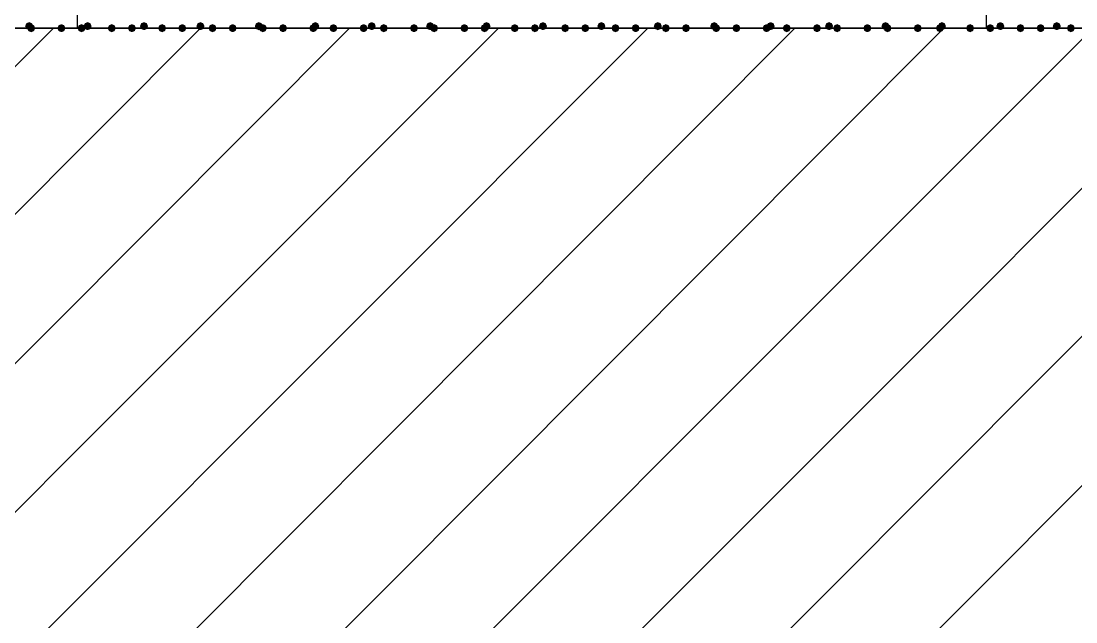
# Model space of a CAD drawing. Header units: millimetres. Extents: x 0 to 420, y 0 to 297.
# Drawn here: x 88.82 to 110.98, y 151.36 to 163.98 of the extents above; entities that cross this region are included whole.
import ezdxf

# ---------------------------------------------------------------- set-up
doc = ezdxf.new("R2010")
doc.units = ezdxf.units.MM
doc.layers.get('0').update_dxf_attribs({"linetype": 'CONTINUOUS'})

msp = doc.modelspace()

# ---------------------------------------------------------------- hatches: boundary and pattern name
at = {"true_color": 0x000007}
for points in [[(89.069333, 163.872333), (89.044462, 163.812537), (88.984667, 163.787667), (88.924871, 163.812537), (88.9, 163.872333), (88.924871, 163.932129), (88.984667, 163.957), (89.044462, 163.932129)], [(89.111667, 163.83), (89.086796, 163.770204), (89.027, 163.745333), (88.967204, 163.770204), (88.942333, 163.83), (88.967204, 163.889796), (89.027, 163.914667), (89.086796, 163.889796)], [(89.746667, 163.83), (89.721796, 163.770204), (89.662, 163.745333), (89.602204, 163.770204), (89.577333, 163.83), (89.602204, 163.889796), (89.662, 163.914667), (89.721796, 163.889796)], [(109.262333, 163.83), (109.237463, 163.770204), (109.177667, 163.745333), (109.117871, 163.770204), (109.093, 163.83), (109.117871, 163.889796), (109.177667, 163.914667), (109.237462, 163.889796)], [(109.474, 163.872333), (109.449129, 163.812537), (109.389333, 163.787667), (109.329538, 163.812537), (109.304667, 163.872333), (109.329537, 163.932129), (109.389333, 163.957), (109.449129, 163.932129)], [(109.897333, 163.83), (109.872463, 163.770204), (109.812667, 163.745333), (109.752871, 163.770204), (109.728, 163.83), (109.752871, 163.889796), (109.812667, 163.914667), (109.872462, 163.889796)], [(110.320667, 163.83), (110.295796, 163.770204), (110.236, 163.745333), (110.176204, 163.770204), (110.151333, 163.83), (110.176204, 163.889796), (110.236, 163.914667), (110.295796, 163.889796)], [(110.659333, 163.872333), (110.634462, 163.812537), (110.574667, 163.787667), (110.514871, 163.812537), (110.49, 163.872333), (110.514871, 163.932129), (110.574667, 163.957), (110.634462, 163.932129)], [(110.955667, 163.83), (110.930796, 163.770204), (110.871, 163.745333), (110.811204, 163.770204), (110.786333, 163.83), (110.811204, 163.889796), (110.871, 163.914667), (110.930796, 163.889796)]]:
    msp.add_hatch(color=0, dxfattribs=at).paths.add_polyline_path(points, flags=0)
at = {"true_color": 0x000008}
for points in [[(90.17, 163.83), (90.145129, 163.770204), (90.085333, 163.745333), (90.025538, 163.770204), (90.000667, 163.83), (90.025537, 163.889796), (90.085333, 163.914667), (90.145129, 163.889796)], [(90.297, 163.872333), (90.272129, 163.812537), (90.212333, 163.787667), (90.152538, 163.812537), (90.127667, 163.872333), (90.152537, 163.932129), (90.212333, 163.957), (90.272129, 163.932129)], [(90.805, 163.83), (90.780129, 163.770204), (90.720333, 163.745333), (90.660538, 163.770204), (90.635667, 163.83), (90.660537, 163.889796), (90.720333, 163.914667), (90.780129, 163.889796)], [(91.228333, 163.83), (91.203463, 163.770204), (91.143667, 163.745333), (91.083871, 163.770204), (91.059, 163.83), (91.083871, 163.889796), (91.143667, 163.914667), (91.203462, 163.889796)], [(91.482333, 163.872333), (91.457463, 163.812537), (91.397667, 163.787667), (91.337871, 163.812537), (91.313, 163.872333), (91.337871, 163.932129), (91.397667, 163.957), (91.457462, 163.932129)], [(91.863333, 163.83), (91.838463, 163.770204), (91.778667, 163.745333), (91.718871, 163.770204), (91.694, 163.83), (91.718871, 163.889796), (91.778667, 163.914667), (91.838462, 163.889796)], [(92.286667, 163.83), (92.261796, 163.770204), (92.202, 163.745333), (92.142204, 163.770204), (92.117333, 163.83), (92.142204, 163.889796), (92.202, 163.914667), (92.261796, 163.889796)], [(92.667667, 163.872333), (92.642796, 163.812537), (92.583, 163.787667), (92.523204, 163.812537), (92.498333, 163.872333), (92.523204, 163.932129), (92.583, 163.957), (92.642796, 163.932129)], [(92.921667, 163.83), (92.896796, 163.770204), (92.837, 163.745333), (92.777204, 163.770204), (92.752333, 163.83), (92.777204, 163.889796), (92.837, 163.914667), (92.896796, 163.889796)], [(93.345, 163.83), (93.320129, 163.770204), (93.260333, 163.745333), (93.200538, 163.770204), (93.175667, 163.83), (93.200537, 163.889796), (93.260333, 163.914667), (93.320129, 163.889796)], [(93.895333, 163.872333), (93.870463, 163.812537), (93.810667, 163.787667), (93.750871, 163.812537), (93.726, 163.872333), (93.750871, 163.932129), (93.810667, 163.957), (93.870462, 163.932129)], [(93.98, 163.83), (93.955129, 163.770204), (93.895333, 163.745333), (93.835538, 163.770204), (93.810667, 163.83), (93.835537, 163.889796), (93.895333, 163.914667), (93.955129, 163.889796)], [(94.403333, 163.83), (94.378463, 163.770204), (94.318667, 163.745333), (94.258871, 163.770204), (94.234, 163.83), (94.258871, 163.889796), (94.318667, 163.914667), (94.378462, 163.889796)], [(95.038333, 163.83), (95.013463, 163.770204), (94.953667, 163.745333), (94.893871, 163.770204), (94.869, 163.83), (94.893871, 163.889796), (94.953667, 163.914667), (95.013462, 163.889796)], [(95.080667, 163.872333), (95.055796, 163.812537), (94.996, 163.787667), (94.936204, 163.812537), (94.911333, 163.872333), (94.936204, 163.932129), (94.996, 163.957), (95.055796, 163.932129)], [(95.461667, 163.83), (95.436796, 163.770204), (95.377, 163.745333), (95.317204, 163.770204), (95.292333, 163.83), (95.317204, 163.889796), (95.377, 163.914667), (95.436796, 163.889796)], [(96.096667, 163.83), (96.071796, 163.770204), (96.012, 163.745333), (95.952204, 163.770204), (95.927333, 163.83), (95.952204, 163.889796), (96.012, 163.914667), (96.071796, 163.889796)], [(96.266, 163.872333), (96.241129, 163.812537), (96.181333, 163.787667), (96.121537, 163.812537), (96.096667, 163.872333), (96.121537, 163.932129), (96.181333, 163.957), (96.241129, 163.932129)], [(96.52, 163.83), (96.495129, 163.770204), (96.435333, 163.745333), (96.375538, 163.770204), (96.350667, 163.83), (96.375537, 163.889796), (96.435333, 163.914667), (96.495129, 163.889796)], [(97.155, 163.83), (97.130129, 163.770204), (97.070333, 163.745333), (97.010538, 163.770204), (96.985667, 163.83), (97.010537, 163.889796), (97.070333, 163.914667), (97.130129, 163.889796)], [(97.493667, 163.872333), (97.468796, 163.812537), (97.409, 163.787667), (97.349204, 163.812537), (97.324333, 163.872333), (97.349204, 163.932129), (97.409, 163.957), (97.468796, 163.932129)], [(97.578333, 163.83), (97.553463, 163.770204), (97.493667, 163.745333), (97.433871, 163.770204), (97.409, 163.83), (97.433871, 163.889796), (97.493667, 163.914667), (97.553462, 163.889796)], [(98.213333, 163.83), (98.188463, 163.770204), (98.128667, 163.745333), (98.068871, 163.770204), (98.044, 163.83), (98.068871, 163.889796), (98.128667, 163.914667), (98.188462, 163.889796)], [(98.636667, 163.83), (98.611796, 163.770204), (98.552, 163.745333), (98.492204, 163.770204), (98.467333, 163.83), (98.492204, 163.889796), (98.552, 163.914667), (98.611796, 163.889796)], [(98.679, 163.872333), (98.654129, 163.812537), (98.594333, 163.787667), (98.534538, 163.812537), (98.509667, 163.872333), (98.534537, 163.932129), (98.594333, 163.957), (98.654129, 163.932129)], [(99.271667, 163.83), (99.246796, 163.770204), (99.187, 163.745333), (99.127204, 163.770204), (99.102333, 163.83), (99.127204, 163.889796), (99.187, 163.914667), (99.246796, 163.889796)], [(99.695, 163.83), (99.670129, 163.770204), (99.610333, 163.745333), (99.550538, 163.770204), (99.525667, 163.83), (99.550537, 163.889796), (99.610333, 163.914667), (99.670129, 163.889796)], [(99.864333, 163.872333), (99.839462, 163.812537), (99.779667, 163.787667), (99.719871, 163.812537), (99.695, 163.872333), (99.719871, 163.932129), (99.779667, 163.957), (99.839462, 163.932129)], [(100.33, 163.83), (100.305129, 163.770204), (100.245333, 163.745333), (100.185538, 163.770204), (100.160667, 163.83), (100.185537, 163.889796), (100.245333, 163.914667), (100.305129, 163.889796)], [(100.753333, 163.83), (100.728463, 163.770204), (100.668667, 163.745333), (100.608871, 163.770204), (100.584, 163.83), (100.608871, 163.889796), (100.668667, 163.914667), (100.728462, 163.889796)], [(101.092, 163.872333), (101.067129, 163.812537), (101.007333, 163.787667), (100.947538, 163.812537), (100.922667, 163.872333), (100.947537, 163.932129), (101.007333, 163.957), (101.067129, 163.932129)], [(101.388333, 163.83), (101.363463, 163.770204), (101.303667, 163.745333), (101.243871, 163.770204), (101.219, 163.83), (101.243871, 163.889796), (101.303667, 163.914667), (101.363462, 163.889796)], [(101.811667, 163.83), (101.786796, 163.770204), (101.727, 163.745333), (101.667204, 163.770204), (101.642333, 163.83), (101.667204, 163.889796), (101.727, 163.914667), (101.786796, 163.889796)], [(102.277333, 163.872333), (102.252463, 163.812537), (102.192667, 163.787667), (102.132871, 163.812537), (102.108, 163.872333), (102.132871, 163.932129), (102.192667, 163.957), (102.252462, 163.932129)], [(102.446667, 163.83), (102.421796, 163.770204), (102.362, 163.745333), (102.302204, 163.770204), (102.277333, 163.83), (102.302204, 163.889796), (102.362, 163.914667), (102.421796, 163.889796)], [(102.87, 163.83), (102.845129, 163.770204), (102.785333, 163.745333), (102.725538, 163.770204), (102.700667, 163.83), (102.725537, 163.889796), (102.785333, 163.914667), (102.845129, 163.889796)], [(103.462667, 163.872333), (103.437796, 163.812537), (103.378, 163.787667), (103.318204, 163.812537), (103.293333, 163.872333), (103.318204, 163.932129), (103.378, 163.957), (103.437796, 163.932129)], [(103.505, 163.83), (103.480129, 163.770204), (103.420333, 163.745333), (103.360538, 163.770204), (103.335667, 163.83), (103.360537, 163.889796), (103.420333, 163.914667), (103.480129, 163.889796)], [(103.928333, 163.83), (103.903463, 163.770204), (103.843667, 163.745333), (103.783871, 163.770204), (103.759, 163.83), (103.783871, 163.889796), (103.843667, 163.914667), (103.903462, 163.889796)], [(104.563333, 163.83), (104.538463, 163.770204), (104.478667, 163.745333), (104.418871, 163.770204), (104.394, 163.83), (104.418871, 163.889796), (104.478667, 163.914667), (104.538462, 163.889796)], [(104.648, 163.872333), (104.623129, 163.812537), (104.563333, 163.787667), (104.503537, 163.812537), (104.478667, 163.872333), (104.503537, 163.932129), (104.563333, 163.957), (104.623129, 163.932129)], [(104.986667, 163.83), (104.961796, 163.770204), (104.902, 163.745333), (104.842204, 163.770204), (104.817333, 163.83), (104.842204, 163.889796), (104.902, 163.914667), (104.961796, 163.889796)], [(105.621667, 163.83), (105.596796, 163.770204), (105.537, 163.745333), (105.477204, 163.770204), (105.452333, 163.83), (105.477204, 163.889796), (105.537, 163.914667), (105.596796, 163.889796)], [(105.875667, 163.872333), (105.850796, 163.812537), (105.791, 163.787667), (105.731204, 163.812537), (105.706333, 163.872333), (105.731204, 163.932129), (105.791, 163.957), (105.850796, 163.932129)], [(106.045, 163.83), (106.020129, 163.770204), (105.960333, 163.745333), (105.900538, 163.770204), (105.875667, 163.83), (105.900537, 163.889796), (105.960333, 163.914667), (106.020129, 163.889796)], [(106.68, 163.83), (106.655129, 163.770204), (106.595333, 163.745333), (106.535538, 163.770204), (106.510667, 163.83), (106.535537, 163.889796), (106.595333, 163.914667), (106.655129, 163.889796)], [(107.061, 163.872333), (107.036129, 163.812537), (106.976333, 163.787667), (106.916537, 163.812537), (106.891667, 163.872333), (106.916537, 163.932129), (106.976333, 163.957), (107.036129, 163.932129)], [(107.103333, 163.83), (107.078463, 163.770204), (107.018667, 163.745333), (106.958871, 163.770204), (106.934, 163.83), (106.958871, 163.889796), (107.018667, 163.914667), (107.078462, 163.889796)], [(107.738333, 163.83), (107.713463, 163.770204), (107.653667, 163.745333), (107.593871, 163.770204), (107.569, 163.83), (107.593871, 163.889796), (107.653667, 163.914667), (107.713462, 163.889796)], [(108.204, 163.83), (108.179129, 163.770204), (108.119333, 163.745333), (108.059538, 163.770204), (108.034667, 163.83), (108.059537, 163.889796), (108.119333, 163.914667), (108.179129, 163.889796)], [(108.246333, 163.872333), (108.221463, 163.812537), (108.161667, 163.787667), (108.101871, 163.812537), (108.077, 163.872333), (108.101871, 163.932129), (108.161667, 163.957), (108.221462, 163.932129)], [(108.839, 163.83), (108.814129, 163.770204), (108.754333, 163.745333), (108.694538, 163.770204), (108.669667, 163.83), (108.694537, 163.889796), (108.754333, 163.914667), (108.814129, 163.889796)]]:
    msp.add_hatch(color=0, dxfattribs=at).paths.add_polyline_path(points, flags=0)

# ---------------------------------------------------------------- linework, layer by layer
at = {"color": 0, "true_color": 0x000007}
for points in [[(87.884, 165.946667), (87.884, 163.83), (90.000667, 163.83), (90.000667, 165.946667)], [(109.093, 165.946667), (109.093, 163.83), (111.209667, 163.83), (111.209667, 165.946667)]]:
    msp.add_lwpolyline(points, close=True, dxfattribs=at)
at = {"color": 0, "true_color": 0x0000fd}
msp.add_lwpolyline([(215.053333, 144.737667), (377.486333, 144.737667), (377.486333, 163.83), (33.528, 163.83), (33.528, 144.737667), (195.961, 144.737667), (195.961, 123.571), (215.053333, 123.571)], close=True, dxfattribs=at)
at = {"color": 0, "true_color": 0x000003}
for points in [[(70.400335, 144.737666), (89.492668, 163.829999)], [(73.533001, 144.737666), (92.583001, 163.829999)], [(76.665668, 144.737666), (95.715668, 163.829999)], [(79.756001, 144.737666), (98.848335, 163.829999)], [(82.888668, 144.737666), (101.981001, 163.829999)], [(86.021335, 144.737666), (105.071335, 163.829999)], [(89.154001, 144.737666), (108.204001, 163.829999)], [(92.244335, 144.737666), (111.336668, 163.829999)], [(95.377001, 144.737666), (114.469335, 163.829999)], [(98.509668, 144.737666), (117.559668, 163.829999)], [(101.642335, 144.737666), (120.692335, 163.829999)]]:
    msp.add_lwpolyline(points, dxfattribs=at)
at = {"color": 0, "true_color": 0x000007}
msp.add_lwpolyline([(90.000667, 163.83), (109.093, 163.83)], dxfattribs=at)

doc.saveas('drawing.dxf')
